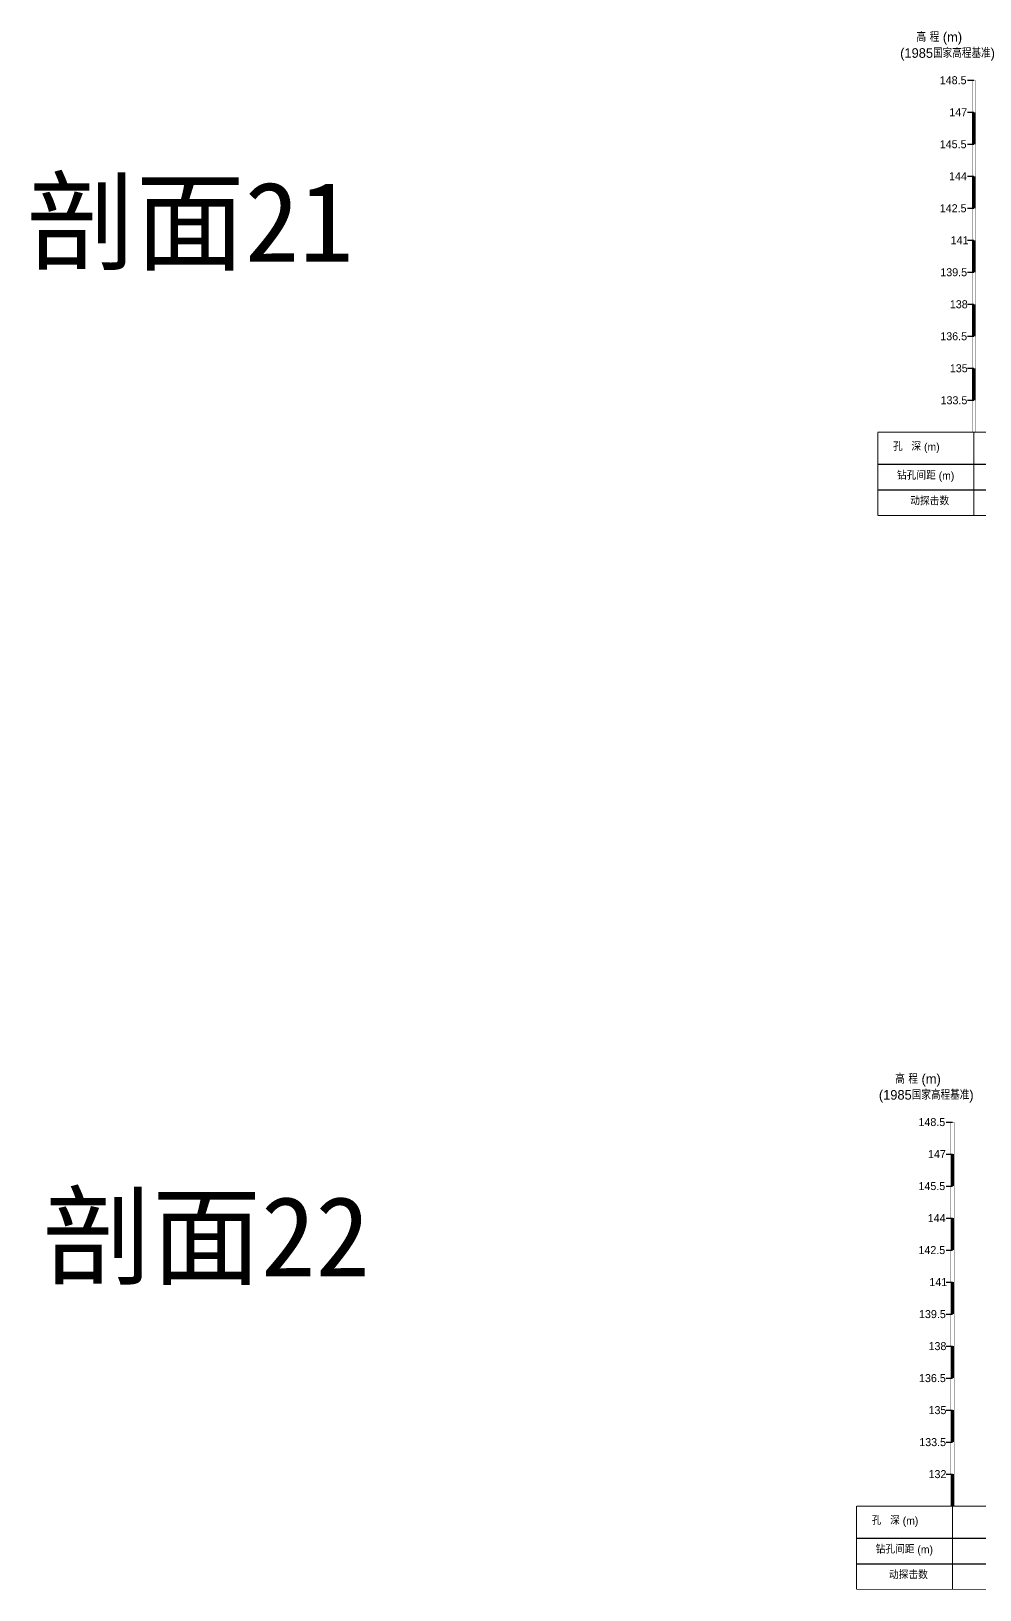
# Model space of a CAD drawing. Header units: inches. Extents: x -205 to 12199, y -11610 to -150.
# Drawn here: x -116.1 to 180.4, y -7170.7 to -6683.7 of the extents above; entities that cross this region are included whole.
import ezdxf
from ezdxf.enums import TextEntityAlignment as Align

# ---------------------------------------------------------------- set-up
doc = ezdxf.new("R2010")
doc.units = ezdxf.units.IN
doc.header["$MEASUREMENT"] = 0
for name, color, linetype in [('GiCAD_PouMian', 7, 'Continuous'), ('地质-文字', 7, 'Continuous'), ('地质-标注栏', 7, 'Continuous')]:
    doc.layers.add(name, color=color, linetype=linetype)
doc.styles.add('宋体', font='')
doc.styles.add('标注栏数据', font='Comfont.shx', dxfattribs={"width": 0.7, "height": 2.5, "bigfont": 'Hztxt12a.shx'})
doc.styles.add('高程系统', font='Comfont.shx', dxfattribs={"width": 0.7, "height": 3, "bigfont": 'Hztxt12a.shx'})
doc.styles.get('宋体').set_extended_font_data('宋体')

msp = doc.modelspace()

# ---------------------------------------------------------------- linework, layer by layer
at = {"layer": '地质-文字', "color": 7, "linetype": 'Continuous'}
for p, q in [((176.4959, -6699.05145), (178.4959, -6699.05145)), ((176.4959, -6709.05145), (178.4959, -6709.05145)), ((176.4959, -6719.05145), (178.4959, -6719.05145)), ((176.4959, -6729.05145), (178.4959, -6729.05145)), ((176.4959, -6739.05145), (178.4959, -6739.05145)), ((176.4959, -6749.05145), (178.4959, -6749.05145)), ((176.4959, -6759.05145), (178.4959, -6759.05145)), ((176.4959, -6769.05145), (178.4959, -6769.05145)), ((176.4959, -6779.05145), (178.4959, -6779.05145)), ((176.4959, -6789.05145), (178.4959, -6789.05145)), ((176.4959, -6799.05145), (178.4959, -6799.05145)), ((169.83908, -7024.58351), (171.83908, -7024.58351)), ((169.83908, -7034.58351), (171.83908, -7034.58351)), ((169.83908, -7044.58351), (171.83908, -7044.58351)), ((169.83908, -7054.58351), (171.83908, -7054.58351)), ((169.83908, -7064.58351), (171.83908, -7064.58351)), ((169.83908, -7074.58351), (171.83908, -7074.58351)), ((169.83908, -7084.58351), (171.83908, -7084.58351)), ((169.83908, -7094.58351), (171.83908, -7094.58351)), ((169.83908, -7104.58351), (171.83908, -7104.58351)), ((169.83908, -7114.58351), (171.83908, -7114.58351)), ((169.83908, -7124.58351), (171.83908, -7124.58351)), ((169.83908, -7134.58351), (171.83908, -7134.58351))]:
    msp.add_line(p, q, dxfattribs=at)
at = {"layer": '地质-文字', "color": 7, "linetype": 'Continuous', "flags": 128}
for points, const_width in [([(177.9959, -6699.05145), (178.9959, -6699.05145)], 0.1), ([(177.9959, -6699.05145), (177.9959, -6809.05145)], 0.1), ([(178.9959, -6699.05145), (178.9959, -6809.05145)], 0.1), ([(178.4959, -6709.05145), (178.4959, -6719.05145)], 1), ([(178.4959, -6729.05145), (178.4959, -6739.05145)], 1), ([(178.4959, -6749.05145), (178.4959, -6759.05145)], 1), ([(178.4959, -6769.05145), (178.4959, -6779.05145)], 1), ([(178.4959, -6789.05145), (178.4959, -6799.05145)], 1), ([(178.4959, -6809.05145), (178.4959, -6809.05145)], 1), ([(171.33908, -7024.58351), (172.33908, -7024.58351)], 0.1), ([(171.33908, -7024.58351), (171.33908, -7144.58351)], 0.1), ([(172.33908, -7024.58351), (172.33908, -7144.58351)], 0.1), ([(171.83908, -7034.58351), (171.83908, -7044.58351)], 1), ([(171.83908, -7054.58351), (171.83908, -7064.58351)], 1), ([(171.83908, -7074.58351), (171.83908, -7084.58351)], 1), ([(171.83908, -7094.58351), (171.83908, -7104.58351)], 1), ([(171.83908, -7114.58351), (171.83908, -7124.58351)], 1), ([(171.83908, -7134.58351), (171.83908, -7144.58351)], 1)]:
    msp.add_lwpolyline(points, dxfattribs=dict(at, const_width=const_width))
at = {"layer": '地质-标注栏', "color": 7, "linetype": 'Continuous', "const_width": 0.3}
for points in [[(148.49513, -6809.05144), (538.49513, -6809.05144)], [(148.49513, -6809.05144), (148.49513, -6835.05144)], [(178.49513, -6809.05144), (178.49513, -6835.05144)], [(148.49513, -6835.05144), (538.49513, -6835.05144)], [(141.83831, -7144.58351), (531.83831, -7144.58351)], [(141.83831, -7144.58351), (141.83831, -7170.58351)], [(171.83831, -7144.58351), (171.83831, -7170.58351)], [(141.83831, -7170.58351), (531.83831, -7170.58351)]]:
    msp.add_lwpolyline(points, dxfattribs=at)
at = {"layer": '地质-标注栏', "color": 7, "linetype": 'Continuous'}
for points in [[(148.49513, -6819.05144), (538.49513, -6819.05144)], [(148.49513, -6827.05144), (538.49513, -6827.05144)], [(141.83831, -7154.58351), (531.83831, -7154.58351)], [(141.83831, -7162.58351), (531.83831, -7162.58351)]]:
    msp.add_lwpolyline(points, dxfattribs=at)

# ---------------------------------------------------------------- texts
at = {"layer": 'GiCAD_PouMian', "color": 7, "style": '宋体'}
for s, p in [('剖面21', (-117.5211, -6755.78246)), ('剖面22', (-112.4299, -7072.79574))]:
    msp.add_text(s, height=25, dxfattribs=at).set_placement(p)
at = {"layer": '地质-文字', "color": 7, "linetype": 'Continuous', "style": '高程系统'}
for s, height, p in [('高 程 (m)', 3, (160.58032, -6687.05145)), ('(1985国家高程基准)', 3, (155.48032, -6692.05145)), ('148.5', 2.5, (167.85305, -6700.30145)), ('147', 2.5, (170.82924, -6710.30145)), ('145.5', 2.5, (167.85305, -6720.30145)), ('144', 2.5, (170.7459, -6730.30145)), ('142.5', 2.5, (167.85305, -6740.30145)), ('141', 2.5, (171.2459, -6750.30145)), ('139.5', 2.5, (168.01971, -6760.30145)), ('138', 2.5, (170.9959, -6770.30145)), ('136.5', 2.5, (168.01971, -6780.30145)), ('135', 2.5, (170.9959, -6790.30145)), ('133.5', 2.5, (168.10305, -6800.30145)), ('高 程 (m)', 3, (153.92349, -7012.58351)), ('(1985国家高程基准)', 3, (148.82349, -7017.58351)), ('148.5', 2.5, (161.19623, -7025.83351)), ('147', 2.5, (164.17242, -7035.83351)), ('145.5', 2.5, (161.19623, -7045.83351)), ('144', 2.5, (164.08908, -7055.83351)), ('142.5', 2.5, (161.19623, -7065.83351)), ('141', 2.5, (164.58908, -7075.83351)), ('139.5', 2.5, (161.36289, -7085.83351)), ('138', 2.5, (164.33908, -7095.83351)), ('136.5', 2.5, (161.36289, -7105.83351)), ('135', 2.5, (164.33908, -7115.83351)), ('133.5', 2.5, (161.44623, -7125.83351)), ('132', 2.5, (164.33908, -7135.83351))]:
    msp.add_text(s, height=height, dxfattribs=at).set_placement(p)
at = {"layer": '地质-标注栏', "color": 7, "linetype": 'Continuous', "style": '标注栏数据'}
for s, p in [('孔   深 (m)', (153.24863, -6815.55144)), ('钻孔间距 (m)', (154.46363, -6824.55144)), ('动探击数', (158.63513, -6832.55144)), ('孔   深 (m)', (146.59181, -7151.08351)), ('钻孔间距 (m)', (147.80681, -7160.08351)), ('动探击数', (151.97831, -7168.08351))]:
    msp.add_text(s, height=2.43, dxfattribs=at).set_placement(p, align=Align.BOTTOM_LEFT)

doc.saveas('drawing.dxf')
